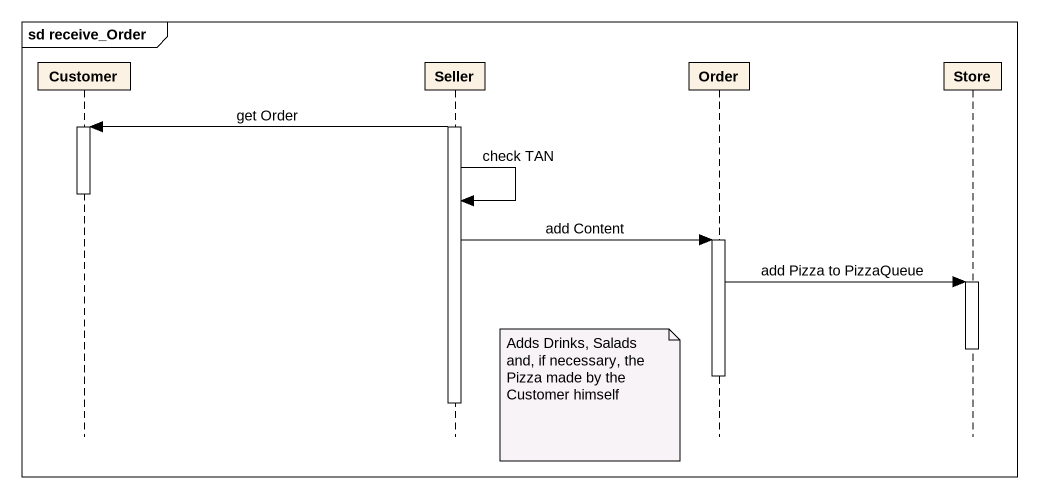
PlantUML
@startuml
mainframe sd receive_Order
hide footbox
participant Customer
participant Seller
participant Order
participant Store

activate Seller
Seller -> Customer : get Order
activate Customer
deactivate Customer
Seller -> Seller : check TAN
Seller -> Order : add Content
activate Order
Order -> Store : add Pizza to PizzaQueue
activate Store
deactivate Store
deactivate Order
note left of Order : Adds Drinks, Salads and, if necessary, the Pizza made by the Customer himself
deactivate Seller
@enduml
